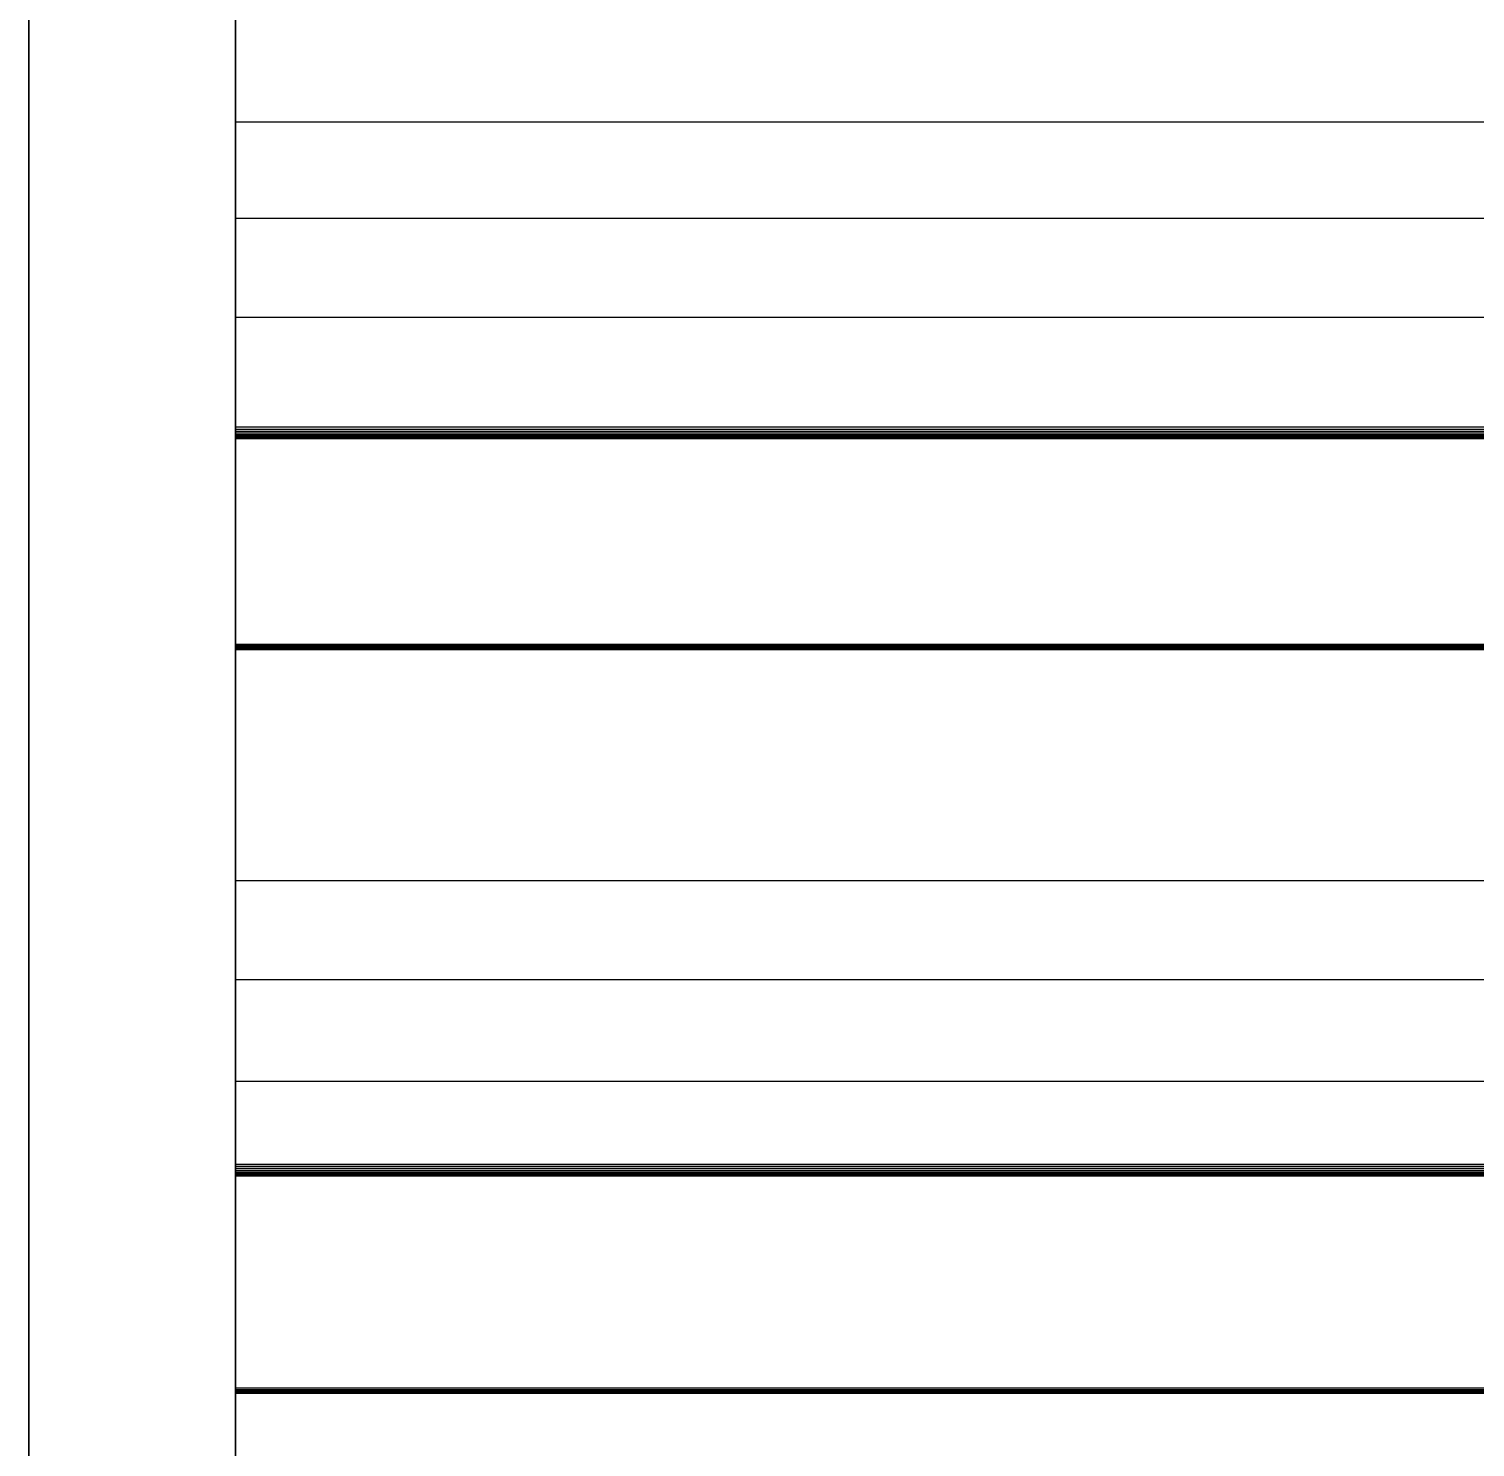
# Model space of a CAD drawing. Header units: millimetres. Extents: x -85 to 1059, y -155 to 155.
# Drawn here: x 1000 to 1003.5, y 124.242 to 127.676 of the extents above; entities that cross this region are included whole.
import ezdxf

# ---------------------------------------------------------------- set-up
doc = ezdxf.new("R2010")
doc.units = ezdxf.units.MM
doc.header["$MEASUREMENT"] = 0
doc.layers.add('Default', color=7, linetype='Continuous', true_color=0x000000)

msp = doc.modelspace()

# ---------------------------------------------------------------- linework, layer by layer
at = {"layer": 'Default'}
for points, knots in [([(1000, 0, -154), (1000, -154, -154), (1000, -154), (1000, -154, 154), (1000, 0, 154), (1000, 154, 154), (1000, 154), (1000, 154, -154), (1000, 0, -154)], [0, 0, 0, 241.902634, 241.902634, 483.805269, 483.805269, 725.707903, 725.707903, 967.610537, 967.610537, 967.610537]), ([(1000, 0, -150), (1000, -150, -150), (1000, -150), (1000, -150, 150), (1000, 0, 150), (1000, 150, 150), (1000, 150), (1000, 150, -150), (1000, 0, -150)], [0, 0, 0, 235.619449, 235.619449, 471.238898, 471.238898, 706.858347, 706.858347, 942.477796, 942.477796, 942.477796])]:
    msp.add_rational_spline(points, [1, 0.707106781187, 1, 0.707106781187, 1, 0.707106781187, 1, 0.707106781187, 1], degree=2, knots=knots, dxfattribs=at)
for points, degree, knots in [([(1000.5, 0.0018, 150.0005), (1000.5, 82.8446, 150.0005), (1000.5, 150.0018, 82.8432), (1000.5, 150.0018, 0.0004), (1000.5, 150.0018, -82.8427), (1000.5, 82.8446, -150), (1000.5, 0.0018, -150), (1000.5, -82.8411, -150), (1000.5, -149.9983, -82.8427), (1000.5, -149.9983, 0.0004), (1000.5, -149.9983, 82.8432), (1000.5, -82.8411, 150.0005), (1000.5, 0.0018, 150.0005)], 3, [-5, -5, -5, -5, -4, -4, -4, -3, -3, -3, -2, -2, -2, -1, -1, -1, -1]), ([(1000.5, 0.3488, 139.7504), (1000.5, -76.9709, 139.7504), (1000.5, -139.6511, 77.0702), (1000.5, -139.6511, -0.2498), (1000.5, -139.6511, -77.5699), (1000.5, -76.9709, -140.2497), (1000.5, 0.3488, -140.2497), (1000.5, 77.6689, -140.2497), (1000.5, 140.349, -77.5699), (1000.5, 140.349, -0.2498), (1000.5, 140.349, 77.0702), (1000.5, 77.6689, 139.7504), (1000.5, 0.3488, 139.7504)], 3, [20636, 20636, 20636, 20636, 20637, 20637, 20637, 20638, 20638, 20638, 20639, 20639, 20639, 20640, 20640, 20640, 20640]), ([(1000.5, 0.0018, 140.0004), (1000.5, -77.318, 140.0004), (1000.5, -139.9981, 77.3202), (1000.5, -139.9981, 0.0002), (1000.5, -139.9981, -77.3199), (1000.5, -77.318, -139.9997), (1000.5, 0.0018, -139.9997), (1000.5, 77.3215, -139.9997), (1000.5, 140.002, -77.3199), (1000.5, 140.002, 0.0002), (1000.5, 140.002, 77.3202), (1000.5, 77.3215, 140.0004), (1000.5, 0.0018, 140.0004)], 3, [-1, -1, -1, -1, 0, 0, 0, 1, 1, 1, 2, 2, 2, 3, 3, 3, 3]), ([(1000.5, 126.7117, 85.9661), (1000.5, 126.7535, 85.9786), (1000.5, 126.7953, 85.9911), (1000.5, 126.8414, 86.0047), (1000.5, 126.8874, 86.0183), (1000.5, 126.9338, 86.0317), (1000.5, 126.9802, 86.0451), (1000.5, 127.0267, 86.0585), (1000.5, 127.0733, 86.0719), (1000.5, 127.1202, 86.0855), (1000.5, 127.1672, 86.0991), (1000.5, 127.2142, 86.1128), (1000.5, 127.2613, 86.1266), (1000.5, 127.309, 86.14), (1000.5, 127.3566, 86.1534), (1000.5, 127.4044, 86.1668), (1000.5, 127.4522, 86.1802), (1000.5, 127.5005, 86.1936), (1000.5, 127.5489, 86.207), (1000.5, 127.5974, 86.2204), (1000.5, 127.6459, 86.2339), (1000.5, 127.6947, 86.2473), (1000.5, 127.7436, 86.2607), (1000.5, 127.7928, 86.2742), (1000.5, 127.842, 86.2878), (1000.5, 127.8914, 86.3012), (1000.5, 127.9408, 86.3146), (1000.5, 127.9905, 86.3279), (1000.5, 128.0403, 86.3411), (1000.5, 128.0905, 86.3543), (1000.5, 128.1408, 86.3676), (1000.5, 128.1913, 86.381), (1000.5, 128.2417, 86.3944), (1000.5, 128.2925, 86.4076), (1000.5, 128.3433, 86.4208), (1000.5, 128.3943, 86.4342), (1000.5, 128.4453, 86.4476), (1000.5, 128.4968, 86.4607), (1000.5, 128.5483, 86.4737), (1000.5, 128.6, 86.4871), (1000.5, 128.6516, 86.5006), (1000.5, 128.7037, 86.5136), (1000.5, 128.7557, 86.5267), (1000.5, 128.7647, 86.5289), (1000.5, 128.7737, 86.5312)], 2, [3260, 3260, 3260, 3261.045455, 3261.045455, 3262.090909, 3262.090909, 3263.136364, 3263.136364, 3264.181818, 3264.181818, 3265.227273, 3265.227273, 3266.272727, 3266.272727, 3267.318182, 3267.318182, 3268.363636, 3268.363636, 3269.409091, 3269.409091, 3270.454545, 3270.454545, 3271.5, 3271.5, 3272.545455, 3272.545455, 3273.590909, 3273.590909, 3274.636364, 3274.636364, 3275.681818, 3275.681818, 3276.727273, 3276.727273, 3277.772727, 3277.772727, 3278.818182, 3278.818182, 3279.863636, 3279.863636, 3280.909091, 3280.909091, 3281.954545, 3281.954545, 3283, 3283, 3283]), ([(1000.5, 128.7557, -87.0266), (1000.5, 128.7037, -87.0132), (1000.5, 128.6516, -86.9998), (1000.5, 128.6, -86.9867), (1000.5, 128.5483, -86.9737), (1000.5, 128.4968, -86.9605), (1000.5, 128.4453, -86.9472), (1000.5, 128.3943, -86.934), (1000.5, 128.3433, -86.9208), (1000.5, 128.2925, -86.9075), (1000.5, 128.2417, -86.8943), (1000.5, 128.1913, -86.8809), (1000.5, 128.1408, -86.8675), (1000.5, 128.0905, -86.8541), (1000.5, 128.0403, -86.8407), (1000.5, 127.9905, -86.8275), (1000.5, 127.9408, -86.8142), (1000.5, 127.8914, -86.8008), (1000.5, 127.842, -86.7874), (1000.5, 127.7928, -86.774), (1000.5, 127.7436, -86.7606), (1000.5, 127.6947, -86.7472), (1000.5, 127.6459, -86.7338), (1000.5, 127.5974, -86.7202), (1000.5, 127.5489, -86.7066), (1000.5, 127.5005, -86.6932), (1000.5, 127.4522, -86.6798), (1000.5, 127.4044, -86.6664), (1000.5, 127.3566, -86.653), (1000.5, 127.309, -86.6394), (1000.5, 127.2613, -86.6258), (1000.5, 127.2142, -86.6124), (1000.5, 127.1672, -86.599), (1000.5, 127.1202, -86.5856), (1000.5, 127.0733, -86.5722), (1000.5, 127.0267, -86.5585), (1000.5, 126.9802, -86.5447), (1000.5, 126.9338, -86.5311), (1000.5, 126.8874, -86.5175), (1000.5, 126.8414, -86.5041), (1000.5, 126.7953, -86.4907), (1000.5, 126.7535, -86.4784), (1000.5, 126.7117, -86.466)], 2, [7172, 7172, 7172, 7173.047619, 7173.047619, 7174.095238, 7174.095238, 7175.142857, 7175.142857, 7176.190476, 7176.190476, 7177.238095, 7177.238095, 7178.285714, 7178.285714, 7179.333333, 7179.333333, 7180.380952, 7180.380952, 7181.428571, 7181.428571, 7182.47619, 7182.47619, 7183.52381, 7183.52381, 7184.571429, 7184.571429, 7185.619048, 7185.619048, 7186.666667, 7186.666667, 7187.714286, 7187.714286, 7188.761905, 7188.761905, 7189.809524, 7189.809524, 7190.857143, 7190.857143, 7191.904762, 7191.904762, 7192.952381, 7192.952381, 7194, 7194, 7194]), ([(1000.5, 127.4497, 88.4595), (1000.5, 127.4443, 88.4519), (1000.5, 127.4388, 88.4444), (1000.5, 127.4079, 88.4004), (1000.5, 127.3771, 88.3565), (1000.5, 127.3462, 88.3129), (1000.5, 127.3153, 88.2694), (1000.5, 127.2845, 88.2262), (1000.5, 127.2536, 88.1829), (1000.5, 127.2229, 88.1399), (1000.5, 127.1922, 88.0969), (1000.5, 127.1615, 88.0542), (1000.5, 127.1308, 88.0115), (1000.5, 127.1003, 87.9693), (1000.5, 127.0698, 87.9272), (1000.5, 127.0394, 87.8852), (1000.5, 127.0091, 87.8432), (1000.5, 126.9788, 87.8014), (1000.5, 126.9484, 87.7596), (1000.5, 126.9181, 87.7183), (1000.5, 126.8878, 87.6771), (1000.5, 126.8576, 87.636), (1000.5, 126.8274, 87.5949), (1000.5, 126.7973, 87.5541), (1000.5, 126.7671, 87.5134), (1000.5, 126.7373, 87.4728), (1000.5, 126.7075, 87.4322), (1000.5, 126.6775, 87.3922), (1000.5, 126.6475, 87.3522), (1000.5, 126.6179, 87.3123), (1000.5, 126.5882, 87.2724), (1000.5, 126.5584, 87.2327), (1000.5, 126.5286, 87.1931), (1000.5, 126.4992, 87.1539), (1000.5, 126.4697, 87.1147), (1000.5, 126.4403, 87.0758), (1000.5, 126.4108, 87.0368), (1000.5, 126.3813, 86.9981), (1000.5, 126.3519, 86.9595), (1000.5, 126.3226, 86.9212), (1000.5, 126.2933, 86.883), (1000.5, 126.2642, 86.8449), (1000.5, 126.2351, 86.8068), (1000.5, 126.2104, 86.7747), (1000.5, 126.1857, 86.7426)], 2, [3218, 3218, 3218, 3219, 3219, 3220, 3220, 3221, 3221, 3222, 3222, 3223, 3223, 3224, 3224, 3225, 3225, 3226, 3226, 3227, 3227, 3228, 3228, 3229, 3229, 3230, 3230, 3231, 3231, 3232, 3232, 3233, 3233, 3234, 3234, 3235, 3235, 3236, 3236, 3237, 3237, 3238, 3238, 3239, 3239, 3240, 3240, 3240]), ([(1000.5, 126.1857, -87.2418), (1000.5, 126.2104, -87.2743), (1000.5, 126.2351, -87.3067), (1000.5, 126.2642, -87.3446), (1000.5, 126.2933, -87.3826), (1000.5, 126.3226, -87.4208), (1000.5, 126.3519, -87.4591), (1000.5, 126.3813, -87.4979), (1000.5, 126.4108, -87.5367), (1000.5, 126.4403, -87.5757), (1000.5, 126.4697, -87.6147), (1000.5, 126.4992, -87.6538), (1000.5, 126.5286, -87.693), (1000.5, 126.5584, -87.7325), (1000.5, 126.5882, -87.772), (1000.5, 126.6179, -87.8117), (1000.5, 126.6475, -87.8514), (1000.5, 126.6775, -87.8918), (1000.5, 126.7075, -87.9322), (1000.5, 126.7373, -87.9728), (1000.5, 126.7671, -88.0133), (1000.5, 126.7973, -88.0539), (1000.5, 126.8274, -88.0945), (1000.5, 126.8576, -88.1356), (1000.5, 126.8878, -88.1767), (1000.5, 126.9181, -88.2181), (1000.5, 126.9484, -88.2596), (1000.5, 126.9788, -88.3012), (1000.5, 127.0091, -88.3428), (1000.5, 127.0394, -88.3848), (1000.5, 127.0698, -88.4268), (1000.5, 127.1003, -88.4693), (1000.5, 127.1308, -88.5118), (1000.5, 127.1615, -88.5543), (1000.5, 127.1922, -88.5968), (1000.5, 127.2229, -88.6397), (1000.5, 127.2536, -88.6825), (1000.5, 127.2845, -88.7258), (1000.5, 127.3153, -88.769), (1000.5, 127.3462, -88.8125), (1000.5, 127.3771, -88.8561), (1000.5, 127.4079, -88.8999), (1000.5, 127.4388, -88.9436), (1000.5, 127.4443, -88.9512), (1000.5, 127.4497, -88.9588)], 2, [7214, 7214, 7214, 7215, 7215, 7216, 7216, 7217, 7217, 7218, 7218, 7219, 7219, 7220, 7220, 7221, 7221, 7222, 7222, 7223, 7223, 7224, 7224, 7225, 7225, 7226, 7226, 7227, 7227, 7228, 7228, 7229, 7229, 7230, 7230, 7231, 7231, 7232, 7232, 7233, 7233, 7234, 7234, 7235, 7235, 7236, 7236, 7236]), ([(1000.5, 124.9267, 88.5258), (1000.5, 124.9683, 88.5391), (1000.5, 125.0099, 88.5523), (1000.5, 125.0556, 88.5669), (1000.5, 125.1013, 88.5816), (1000.5, 125.1473, 88.5961), (1000.5, 125.1934, 88.6105), (1000.5, 125.2398, 88.625), (1000.5, 125.2861, 88.6394), (1000.5, 125.3327, 88.6539), (1000.5, 125.3793, 88.6684), (1000.5, 125.4262, 88.6828), (1000.5, 125.4731, 88.6973), (1000.5, 125.5204, 88.7118), (1000.5, 125.5677, 88.7262), (1000.5, 125.6153, 88.7407), (1000.5, 125.6629, 88.7552), (1000.5, 125.7109, 88.7696), (1000.5, 125.7589, 88.7841), (1000.5, 125.807, 88.7984), (1000.5, 125.8552, 88.8127), (1000.5, 125.9037, 88.8271), (1000.5, 125.9522, 88.8416), (1000.5, 126.0012, 88.8559), (1000.5, 126.0503, 88.8702), (1000.5, 126.0995, 88.8846), (1000.5, 126.1487, 88.8991), (1000.5, 126.1981, 88.9136), (1000.5, 126.2475, 88.928), (1000.5, 126.2974, 88.9423), (1000.5, 126.3473, 88.9566), (1000.5, 126.3976, 88.9709), (1000.5, 126.4478, 88.9852), (1000.5, 126.4983, 88.9995), (1000.5, 126.5487, 89.0137), (1000.5, 126.5995, 89.028), (1000.5, 126.6503, 89.0423), (1000.5, 126.7013, 89.0566), (1000.5, 126.7523, 89.0709), (1000.5, 126.8038, 89.0852), (1000.5, 126.8553, 89.0995), (1000.5, 126.9072, 89.1136), (1000.5, 126.959, 89.1277), (1000.5, 126.9678, 89.1302), (1000.5, 126.9767, 89.1326)], 2, [3193, 3193, 3193, 3194.045455, 3194.045455, 3195.090909, 3195.090909, 3196.136364, 3196.136364, 3197.181818, 3197.181818, 3198.227273, 3198.227273, 3199.272727, 3199.272727, 3200.318182, 3200.318182, 3201.363636, 3201.363636, 3202.409091, 3202.409091, 3203.454545, 3203.454545, 3204.5, 3204.5, 3205.545455, 3205.545455, 3206.590909, 3206.590909, 3207.636364, 3207.636364, 3208.681818, 3208.681818, 3209.727273, 3209.727273, 3210.772727, 3210.772727, 3211.818182, 3211.818182, 3212.863636, 3212.863636, 3213.909091, 3213.909091, 3214.954545, 3214.954545, 3216, 3216, 3216]), ([(1000.5, 126.9767, -89.6326), (1000.5, 126.9678, -89.6303), (1000.5, 126.959, -89.628), (1000.5, 126.9072, -89.6137), (1000.5, 126.8553, -89.5994), (1000.5, 126.8038, -89.5851), (1000.5, 126.7523, -89.5708), (1000.5, 126.7013, -89.5564), (1000.5, 126.6503, -89.5419), (1000.5, 126.5995, -89.5276), (1000.5, 126.5487, -89.5133), (1000.5, 126.4983, -89.499), (1000.5, 126.4478, -89.4848), (1000.5, 126.3976, -89.4705), (1000.5, 126.3473, -89.4562), (1000.5, 126.2974, -89.4417), (1000.5, 126.2475, -89.4273), (1000.5, 126.1981, -89.413), (1000.5, 126.1487, -89.3987), (1000.5, 126.0995, -89.3844), (1000.5, 126.0503, -89.3701), (1000.5, 126.0012, -89.3556), (1000.5, 125.9522, -89.3412), (1000.5, 125.9037, -89.3267), (1000.5, 125.8552, -89.3123), (1000.5, 125.807, -89.2978), (1000.5, 125.7589, -89.2833), (1000.5, 125.7109, -89.269), (1000.5, 125.6629, -89.2547), (1000.5, 125.6153, -89.2403), (1000.5, 125.5677, -89.2258), (1000.5, 125.5204, -89.2114), (1000.5, 125.4731, -89.1969), (1000.5, 125.4262, -89.1824), (1000.5, 125.3793, -89.168), (1000.5, 125.3327, -89.1535), (1000.5, 125.2861, -89.139), (1000.5, 125.2398, -89.1246), (1000.5, 125.1934, -89.1101), (1000.5, 125.1473, -89.0956), (1000.5, 125.1013, -89.0812), (1000.5, 125.0556, -89.0667), (1000.5, 125.0099, -89.0523), (1000.5, 124.9683, -89.039), (1000.5, 124.9267, -89.0258)], 2, [7238, 7238, 7238, 7239.045455, 7239.045455, 7240.090909, 7240.090909, 7241.136364, 7241.136364, 7242.181818, 7242.181818, 7243.227273, 7243.227273, 7244.272727, 7244.272727, 7245.318182, 7245.318182, 7246.363636, 7246.363636, 7247.409091, 7247.409091, 7248.454545, 7248.454545, 7249.5, 7249.5, 7250.545455, 7250.545455, 7251.590909, 7251.590909, 7252.636364, 7252.636364, 7253.681818, 7253.681818, 7254.727273, 7254.727273, 7255.772727, 7255.772727, 7256.818182, 7256.818182, 7257.863636, 7257.863636, 7258.909091, 7258.909091, 7259.954545, 7259.954545, 7261, 7261, 7261]), ([(1000.5, 126.1727, 86.7105), (1000.5, 126.2565, 86.5891), (1000.5, 126.3402, 86.4677), (1000.5, 126.4284, 86.3392), (1000.5, 126.5166, 86.2106), (1000.5, 126.5999, 86.0889), (1000.5, 126.6831, 85.9672)], 2, [3249, 3249, 3249, 3250, 3250, 3251, 3251, 3252, 3252, 3252]), ([(1000.5, 126.6831, -86.4671), (1000.5, 126.5999, -86.5886), (1000.5, 126.5166, -86.7102), (1000.5, 126.4284, -86.8389), (1000.5, 126.3402, -86.9677), (1000.5, 126.2565, -87.0889), (1000.5, 126.1727, -87.21)], 2, [7202, 7202, 7202, 7203, 7203, 7204, 7204, 7205, 7205, 7205]), ([(1000.5, 126.1744, -87.2242), (1000.5, 126.1755, -87.2261), (1000.5, 126.1766, -87.228), (1000.5, 126.1778, -87.2303), (1000.5, 126.179, -87.2326)], 2, [7210, 7210, 7210, 7211, 7211, 7212, 7212, 7212]), ([(1000.5, 126.172, 86.7175), (1000.5, 126.172, 86.7161), (1000.5, 126.172, 86.7147), (1000.5, 126.172, 86.7138), (1000.5, 126.172, 86.7129)], 2, [3246, 3246, 3246, 3247, 3247, 3248, 3248, 3248]), ([(1000.5, 126.172, -87.2122), (1000.5, 126.172, -87.2136), (1000.5, 126.172, -87.215), (1000.5, 126.172, -87.2164), (1000.5, 126.172, -87.2178)], 2, [7206, 7206, 7206, 7207, 7207, 7208, 7208, 7208]), ([(1000.5, 125.6135, 91.0337), (1000.5, 125.6084, 91.026), (1000.5, 125.6033, 91.0182), (1000.5, 125.5731, 90.9736), (1000.5, 125.543, 90.929), (1000.5, 125.513, 90.8849), (1000.5, 125.483, 90.8408), (1000.5, 125.453, 90.797), (1000.5, 125.423, 90.7533), (1000.5, 125.3932, 90.7097), (1000.5, 125.3634, 90.6662), (1000.5, 125.3338, 90.6229), (1000.5, 125.3041, 90.5797), (1000.5, 125.2745, 90.5367), (1000.5, 125.2449, 90.4936), (1000.5, 125.2152, 90.4511), (1000.5, 125.1856, 90.4086), (1000.5, 125.1561, 90.3663), (1000.5, 125.1267, 90.324), (1000.5, 125.0972, 90.282), (1000.5, 125.0678, 90.24), (1000.5, 125.0385, 90.1982), (1000.5, 125.0092, 90.1564), (1000.5, 124.9801, 90.1151), (1000.5, 124.951, 90.0738), (1000.5, 124.9217, 90.0329), (1000.5, 124.8924, 89.992), (1000.5, 124.8633, 89.9511), (1000.5, 124.8342, 89.9101), (1000.5, 124.8053, 89.8698), (1000.5, 124.7764, 89.8294), (1000.5, 124.7476, 89.7891), (1000.5, 124.7189, 89.7489), (1000.5, 124.6901, 89.7091), (1000.5, 124.6614, 89.6692), (1000.5, 124.6326, 89.6297), (1000.5, 124.6039, 89.5902), (1000.5, 124.5753, 89.5508), (1000.5, 124.5467, 89.5115), (1000.5, 124.5183, 89.4727), (1000.5, 124.4899, 89.4339), (1000.5, 124.4615, 89.3953), (1000.5, 124.4331, 89.3566), (1000.5, 124.409, 89.3238), (1000.5, 124.3848, 89.291)], 2, [3151, 3151, 3151, 3152, 3152, 3153, 3153, 3154, 3154, 3155, 3155, 3156, 3156, 3157, 3157, 3158, 3158, 3159, 3159, 3160, 3160, 3161, 3161, 3162, 3162, 3163, 3163, 3164, 3164, 3165, 3165, 3166, 3166, 3167, 3167, 3168, 3168, 3169, 3169, 3170, 3170, 3171, 3171, 3172, 3172, 3173, 3173, 3173]), ([(1000.5, 124.3848, -89.791), (1000.5, 124.409, -89.8236), (1000.5, 124.4331, -89.8562), (1000.5, 124.4615, -89.8949), (1000.5, 124.4899, -89.9335), (1000.5, 124.5183, -89.9725), (1000.5, 124.5467, -90.0115), (1000.5, 124.5753, -90.0506), (1000.5, 124.6039, -90.0898), (1000.5, 124.6326, -90.1293), (1000.5, 124.6614, -90.1688), (1000.5, 124.6901, -90.2087), (1000.5, 124.7189, -90.2485), (1000.5, 124.7476, -90.2887), (1000.5, 124.7764, -90.329), (1000.5, 124.8053, -90.3694), (1000.5, 124.8342, -90.4097), (1000.5, 124.8633, -90.4505), (1000.5, 124.8924, -90.4912), (1000.5, 124.9217, -90.5323), (1000.5, 124.951, -90.5734), (1000.5, 124.9801, -90.6149), (1000.5, 125.0092, -90.6563), (1000.5, 125.0385, -90.698), (1000.5, 125.0678, -90.7396), (1000.5, 125.0972, -90.7816), (1000.5, 125.1267, -90.8236), (1000.5, 125.1561, -90.8659), (1000.5, 125.1856, -90.9082), (1000.5, 125.2152, -90.9509), (1000.5, 125.2449, -90.9936), (1000.5, 125.2745, -91.0365), (1000.5, 125.3041, -91.0793), (1000.5, 125.3338, -91.1225), (1000.5, 125.3634, -91.1657), (1000.5, 125.3932, -91.2093), (1000.5, 125.423, -91.2529), (1000.5, 125.453, -91.2966), (1000.5, 125.483, -91.3404), (1000.5, 125.513, -91.3846), (1000.5, 125.543, -91.4289), (1000.5, 125.5731, -91.4734), (1000.5, 125.6033, -91.5178), (1000.5, 125.6084, -91.5254), (1000.5, 125.6135, -91.533)], 2, [7281, 7281, 7281, 7282, 7282, 7283, 7283, 7284, 7284, 7285, 7285, 7286, 7286, 7287, 7287, 7288, 7288, 7289, 7289, 7290, 7290, 7291, 7291, 7292, 7292, 7293, 7293, 7294, 7294, 7295, 7295, 7296, 7296, 7297, 7297, 7298, 7298, 7299, 7299, 7300, 7300, 7301, 7301, 7302, 7302, 7303, 7303, 7303]), ([(1000.5, 123.0957, 91.0507), (1000.5, 123.1342, 91.0639), (1000.5, 123.1726, 91.0771), (1000.5, 123.218, 91.0925), (1000.5, 123.2633, 91.1078), (1000.5, 123.309, 91.1232), (1000.5, 123.3547, 91.1385), (1000.5, 123.4007, 91.1539), (1000.5, 123.4468, 91.1692), (1000.5, 123.4931, 91.1847), (1000.5, 123.5395, 91.2003), (1000.5, 123.5861, 91.2156), (1000.5, 123.6327, 91.2309), (1000.5, 123.6798, 91.2463), (1000.5, 123.7269, 91.2616), (1000.5, 123.774, 91.2772), (1000.5, 123.8211, 91.2927), (1000.5, 123.8689, 91.3082), (1000.5, 123.9167, 91.3237), (1000.5, 123.9645, 91.3391), (1000.5, 124.0123, 91.3544), (1000.5, 124.0606, 91.3698), (1000.5, 124.1089, 91.3851), (1000.5, 124.1574, 91.4006), (1000.5, 124.2059, 91.4162), (1000.5, 124.255, 91.4315), (1000.5, 124.304, 91.4468), (1000.5, 124.3532, 91.462), (1000.5, 124.4024, 91.4772), (1000.5, 124.452, 91.4927), (1000.5, 124.5016, 91.5082), (1000.5, 124.5513, 91.5234), (1000.5, 124.601, 91.5386), (1000.5, 124.6513, 91.5541), (1000.5, 124.7016, 91.5696), (1000.5, 124.752, 91.5848), (1000.5, 124.8025, 91.6), (1000.5, 124.8533, 91.6155), (1000.5, 124.9041, 91.631), (1000.5, 124.9552, 91.6462), (1000.5, 125.0064, 91.6613), (1000.5, 125.0579, 91.6767), (1000.5, 125.1094, 91.692), (1000.5, 125.1184, 91.6947), (1000.5, 125.1274, 91.6973)], 2, [3127, 3127, 3127, 3128, 3128, 3129, 3129, 3130, 3130, 3131, 3131, 3132, 3132, 3133, 3133, 3134, 3134, 3135, 3135, 3136, 3136, 3137, 3137, 3138, 3138, 3139, 3139, 3140, 3140, 3141, 3141, 3142, 3142, 3143, 3143, 3144, 3144, 3145, 3145, 3146, 3146, 3147, 3147, 3148, 3148, 3149, 3149, 3149]), ([(1000.5, 125.1274, -92.1969), (1000.5, 125.1184, -92.1943), (1000.5, 125.1094, -92.1916), (1000.5, 125.0579, -92.1763), (1000.5, 125.0064, -92.1609), (1000.5, 124.9552, -92.1456), (1000.5, 124.9041, -92.1302), (1000.5, 124.8533, -92.1151), (1000.5, 124.8025, -92.0999), (1000.5, 124.752, -92.0846), (1000.5, 124.7016, -92.0692), (1000.5, 124.6513, -92.054), (1000.5, 124.601, -92.0389), (1000.5, 124.5513, -92.0233), (1000.5, 124.5016, -92.0078), (1000.5, 124.452, -91.9925), (1000.5, 124.4024, -91.9771), (1000.5, 124.3532, -91.9618), (1000.5, 124.304, -91.9464), (1000.5, 124.255, -91.9309), (1000.5, 124.2059, -91.9154), (1000.5, 124.1574, -91.9001), (1000.5, 124.1089, -91.8847), (1000.5, 124.0606, -91.8694), (1000.5, 124.0123, -91.854), (1000.5, 123.9645, -91.8385), (1000.5, 123.9167, -91.823), (1000.5, 123.8689, -91.8076), (1000.5, 123.8211, -91.7923), (1000.5, 123.774, -91.7769), (1000.5, 123.7269, -91.7616), (1000.5, 123.6798, -91.7462), (1000.5, 123.6327, -91.7309), (1000.5, 123.5861, -91.7154), (1000.5, 123.5395, -91.6999), (1000.5, 123.4931, -91.6845), (1000.5, 123.4468, -91.6692), (1000.5, 123.4007, -91.6536), (1000.5, 123.3547, -91.6381), (1000.5, 123.309, -91.6228), (1000.5, 123.2633, -91.6074), (1000.5, 123.218, -91.5919), (1000.5, 123.1726, -91.5764), (1000.5, 123.1342, -91.5633), (1000.5, 123.0957, -91.5503)], 2, [7305, 7305, 7305, 7306, 7306, 7307, 7307, 7308, 7308, 7309, 7309, 7310, 7310, 7311, 7311, 7312, 7312, 7313, 7313, 7314, 7314, 7315, 7315, 7316, 7316, 7317, 7317, 7318, 7318, 7319, 7319, 7320, 7320, 7321, 7321, 7322, 7322, 7323, 7323, 7324, 7324, 7325, 7325, 7326, 7326, 7327, 7327, 7327]), ([(1000.5, 124.9214, -89.0244), (1000.5, 124.9189, -89.024), (1000.5, 124.9164, -89.0237), (1000.5, 124.9141, -89.0233), (1000.5, 124.9118, -89.023)], 2, [7262, 7262, 7262, 7263, 7263, 7264, 7264, 7264]), ([(1000.5, 124.9118, -89.023), (1000.5, 124.9099, -89.023), (1000.5, 124.908, -89.023), (1000.5, 124.9064, -89.023), (1000.5, 124.9048, -89.023)], 2, [7264, 7264, 7264, 7265, 7265, 7266, 7266, 7266]), ([(1000.5, 124.3728, 89.2586), (1000.5, 124.4589, 89.1392), (1000.5, 124.545, 89.0197), (1000.5, 124.636, 88.8929), (1000.5, 124.727, 88.7661), (1000.5, 124.8125, 88.6461), (1000.5, 124.8981, 88.5262)], 2, [3182, 3182, 3182, 3183, 3183, 3184, 3184, 3185, 3185, 3185]), ([(1000.5, 124.8981, -89.0261), (1000.5, 124.8125, -89.1461), (1000.5, 124.727, -89.266), (1000.5, 124.636, -89.3929), (1000.5, 124.545, -89.5197), (1000.5, 124.4589, -89.6393), (1000.5, 124.3728, -89.7589)], 2, [7269, 7269, 7269, 7270, 7270, 7271, 7271, 7272, 7272, 7272]), ([(1000.5, 124.376, 89.2769), (1000.5, 124.3751, 89.275), (1000.5, 124.3742, 89.273), (1000.5, 124.3735, 89.2714), (1000.5, 124.3728, 89.2699)], 2, [3176, 3176, 3176, 3177, 3177, 3178, 3178, 3178])]:
    msp.add_open_spline(points, degree=degree, knots=knots, dxfattribs=at)
for points in [[(1007, 127.4497, 88.4595), (1003.75, 127.4497, 88.4595), (1000.5, 127.4497, 88.4595)], [(1000.5, 127.2165, 88.7985), (1000.5, 127.3331, 88.629), (1000.5, 127.4497, 88.4595)], [(1007, 127.4497, -88.9588), (1003.75, 127.4497, -88.9588), (1000.5, 127.4497, -88.9588)], [(1000.5, 127.4497, -88.9588), (1000.5, 127.3331, -89.1285), (1000.5, 127.2165, -89.2981)], [(1007, 127.2165, 88.7985), (1003.75, 127.2165, 88.7985), (1000.5, 127.2165, 88.7985)], [(1000.5, 126.9767, 89.1326), (1000.5, 127.0966, 88.9656), (1000.5, 127.2165, 88.7985)], [(1007, 127.2165, -89.2981), (1003.75, 127.2165, -89.2981), (1000.5, 127.2165, -89.2981)], [(1000.5, 127.2165, -89.2981), (1000.5, 127.0966, -89.4654), (1000.5, 126.9767, -89.6326)], [(1007, 126.9767, 89.1326), (1003.75, 126.9767, 89.1326), (1000.5, 126.9767, 89.1326)], [(1007, 126.9767, -89.6326), (1003.75, 126.9767, -89.6326), (1000.5, 126.9767, -89.6326)], [(1007, 126.7117, 85.9661), (1003.75, 126.7117, 85.9661), (1000.5, 126.7117, 85.9661)], [(1000.5, 126.7061, 85.965), (1000.5, 126.7089, 85.9656), (1000.5, 126.7117, 85.9661)], [(1007, 126.7117, -86.466), (1003.75, 126.7117, -86.466), (1000.5, 126.7117, -86.466)], [(1000.5, 126.7117, -86.466), (1000.5, 126.7089, -86.4655), (1000.5, 126.7061, -86.465)], [(1007, 126.7061, 85.965), (1003.75, 126.7061, 85.965), (1000.5, 126.7061, 85.965)], [(1000.5, 126.7011, 85.9647), (1000.5, 126.7036, 85.9649), (1000.5, 126.7061, 85.965)], [(1007, 126.7061, -86.465), (1003.75, 126.7061, -86.465), (1000.5, 126.7061, -86.465)], [(1000.5, 126.7061, -86.465), (1000.5, 126.7036, -86.4645), (1000.5, 126.7011, -86.4639)], [(1007, 126.7011, 85.9647), (1003.75, 126.7011, 85.9647), (1000.5, 126.7011, 85.9647)], [(1000.5, 126.6969, 85.964), (1000.5, 126.699, 85.9643), (1000.5, 126.7011, 85.9647)], [(1007, 126.7011, -86.4639), (1003.75, 126.7011, -86.4639), (1000.5, 126.7011, -86.4639)], [(1000.5, 126.7011, -86.4639), (1000.5, 126.699, -86.4637), (1000.5, 126.6969, -86.4636)], [(1007, 126.6969, 85.964), (1003.75, 126.6969, 85.964), (1000.5, 126.6969, 85.964)], [(1000.5, 126.693, 85.964), (1000.5, 126.695, 85.964), (1000.5, 126.6969, 85.964)], [(1007, 126.6969, -86.4636), (1003.75, 126.6969, -86.4636), (1000.5, 126.6969, -86.4636)], [(1000.5, 126.6969, -86.4636), (1000.5, 126.695, -86.4636), (1000.5, 126.693, -86.4636)], [(1007, 126.693, 85.964), (1003.75, 126.693, 85.964), (1000.5, 126.693, 85.964)], [(1000.5, 126.6898, 85.9643), (1000.5, 126.6914, 85.9642), (1000.5, 126.693, 85.964)], [(1007, 126.693, -86.4636), (1003.75, 126.693, -86.4636), (1000.5, 126.693, -86.4636)], [(1000.5, 126.693, -86.4636), (1000.5, 126.6914, -86.4637), (1000.5, 126.6898, -86.4639)], [(1007, 126.6898, 85.9643), (1003.75, 126.6898, 85.9643), (1000.5, 126.6898, 85.9643)], [(1000.5, 126.687, 85.965), (1000.5, 126.6884, 85.9647), (1000.5, 126.6898, 85.9643)], [(1007, 126.6898, -86.4639), (1003.75, 126.6898, -86.4639), (1000.5, 126.6898, -86.4639)], [(1000.5, 126.6898, -86.4639), (1000.5, 126.6884, -86.4643), (1000.5, 126.687, -86.4646)], [(1007, 126.687, 85.965), (1003.75, 126.687, 85.965), (1000.5, 126.687, 85.965)], [(1000.5, 126.6849, 85.9657), (1000.5, 126.686, 85.9654), (1000.5, 126.687, 85.965)], [(1007, 126.687, -86.4646), (1003.75, 126.687, -86.4646), (1000.5, 126.687, -86.4646)], [(1000.5, 126.687, -86.4646), (1000.5, 126.686, -86.4652), (1000.5, 126.6849, -86.4657)], [(1007, 126.6849, 85.9657), (1003.75, 126.6849, 85.9657), (1000.5, 126.6849, 85.9657)], [(1000.5, 126.6831, 85.9672), (1000.5, 126.684, 85.9664), (1000.5, 126.6849, 85.9657)], [(1007, 126.6849, -86.4657), (1003.75, 126.6849, -86.4657), (1000.5, 126.6849, -86.4657)], [(1000.5, 126.6849, -86.4657), (1000.5, 126.684, -86.4664), (1000.5, 126.6831, -86.4671)], [(1007, 126.6831, 85.9672), (1003.75, 126.6831, 85.9672), (1000.5, 126.6831, 85.9672)], [(1007, 126.6831, -86.4671), (1003.75, 126.6831, -86.4671), (1000.5, 126.6831, -86.4671)], [(1007, 126.1857, 86.7426), (1003.75, 126.1857, 86.7426), (1000.5, 126.1857, 86.7426)], [(1000.5, 126.1857, 86.7426), (1000.5, 126.184, 86.7399), (1000.5, 126.1822, 86.7373)], [(1007, 126.1857, -87.2418), (1003.75, 126.1857, -87.2418), (1000.5, 126.1857, -87.2418)], [(1000.5, 126.1822, -87.2369), (1000.5, 126.184, -87.2393), (1000.5, 126.1857, -87.2418)], [(1007, 126.1822, 86.7373), (1003.75, 126.1822, 86.7373), (1000.5, 126.1822, 86.7373)], [(1000.5, 126.1822, 86.7373), (1000.5, 126.1806, 86.735), (1000.5, 126.179, 86.7327)], [(1007, 126.1822, -87.2369), (1003.75, 126.1822, -87.2369), (1000.5, 126.1822, -87.2369)], [(1000.5, 126.179, -87.2326), (1000.5, 126.1806, -87.2347), (1000.5, 126.1822, -87.2369)], [(1007, 126.179, 86.7327), (1003.75, 126.179, 86.7327), (1000.5, 126.179, 86.7327)], [(1000.5, 126.179, 86.7327), (1000.5, 126.1778, 86.7307), (1000.5, 126.1766, 86.7288)], [(1007, 126.179, -87.2326), (1003.75, 126.179, -87.2326), (1000.5, 126.179, -87.2326)], [(1007, 126.1766, 86.7288), (1003.75, 126.1766, 86.7288), (1000.5, 126.1766, 86.7288)], [(1000.5, 126.1766, 86.7288), (1000.5, 126.1755, 86.7267), (1000.5, 126.1744, 86.7246)], [(1007, 126.1744, 86.7246), (1003.75, 126.1744, 86.7246), (1000.5, 126.1744, 86.7246)], [(1000.5, 126.1744, 86.7246), (1000.5, 126.1737, 86.7228), (1000.5, 126.173, 86.721)], [(1007, 126.1744, -87.2242), (1003.75, 126.1744, -87.2242), (1000.5, 126.1744, -87.2242)], [(1000.5, 126.173, -87.2206), (1000.5, 126.1737, -87.2224), (1000.5, 126.1744, -87.2242)], [(1007, 126.173, 86.721), (1003.75, 126.173, 86.721), (1000.5, 126.173, 86.721)], [(1000.5, 126.173, 86.721), (1000.5, 126.1725, 86.7193), (1000.5, 126.172, 86.7175)], [(1007, 126.173, -87.2206), (1003.75, 126.173, -87.2206), (1000.5, 126.173, -87.2206)], [(1000.5, 126.172, -87.2178), (1000.5, 126.1725, -87.2192), (1000.5, 126.173, -87.2206)], [(1007, 126.1727, 86.7105), (1003.75, 126.1727, 86.7105), (1000.5, 126.1727, 86.7105)], [(1000.5, 126.172, 86.7129), (1000.5, 126.1723, 86.7117), (1000.5, 126.1727, 86.7105)], [(1007, 126.1727, -87.21), (1003.75, 126.1727, -87.21), (1000.5, 126.1727, -87.21)], [(1000.5, 126.1727, -87.21), (1000.5, 126.1723, -87.2111), (1000.5, 126.172, -87.2122)], [(1007, 126.172, 86.7175), (1003.75, 126.172, 86.7175), (1000.5, 126.172, 86.7175)], [(1007, 126.172, 86.7129), (1003.75, 126.172, 86.7129), (1000.5, 126.172, 86.7129)], [(1007, 126.172, -87.2122), (1003.75, 126.172, -87.2122), (1000.5, 126.172, -87.2122)], [(1007, 126.172, -87.2178), (1003.75, 126.172, -87.2178), (1000.5, 126.172, -87.2178)], [(1007, 125.6135, 91.0337), (1003.75, 125.6135, 91.0337), (1000.5, 125.6135, 91.0337)], [(1000.5, 125.3736, 91.3678), (1000.5, 125.4936, 91.2008), (1000.5, 125.6135, 91.0337)], [(1007, 125.6135, -91.533), (1003.75, 125.6135, -91.533), (1000.5, 125.6135, -91.533)], [(1000.5, 125.6135, -91.533), (1000.5, 125.4936, -91.7002), (1000.5, 125.3736, -91.8674)], [(1007, 125.3736, 91.3678), (1003.75, 125.3736, 91.3678), (1000.5, 125.3736, 91.3678)], [(1000.5, 125.1274, 91.6973), (1000.5, 125.2505, 91.5326), (1000.5, 125.3736, 91.3678)], [(1007, 125.3736, -91.8674), (1003.75, 125.3736, -91.8674), (1000.5, 125.3736, -91.8674)], [(1000.5, 125.3736, -91.8674), (1000.5, 125.2505, -92.0322), (1000.5, 125.1274, -92.1969)], [(1007, 125.1274, 91.6973), (1003.75, 125.1274, 91.6973), (1000.5, 125.1274, 91.6973)], [(1007, 125.1274, -92.1969), (1003.75, 125.1274, -92.1969), (1000.5, 125.1274, -92.1969)], [(1007, 124.9267, 88.5258), (1003.75, 124.9267, 88.5258), (1000.5, 124.9267, 88.5258)], [(1000.5, 124.9214, 88.5248), (1000.5, 124.924, 88.5253), (1000.5, 124.9267, 88.5258)], [(1007, 124.9267, -89.0258), (1003.75, 124.9267, -89.0258), (1000.5, 124.9267, -89.0258)], [(1000.5, 124.9267, -89.0258), (1000.5, 124.924, -89.0251), (1000.5, 124.9214, -89.0244)], [(1007, 124.9214, 88.5248), (1003.75, 124.9214, 88.5248), (1000.5, 124.9214, 88.5248)], [(1000.5, 124.9164, 88.5234), (1000.5, 124.9189, 88.5241), (1000.5, 124.9214, 88.5248)], [(1007, 124.9214, -89.0244), (1003.75, 124.9214, -89.0244), (1000.5, 124.9214, -89.0244)], [(1007, 124.9164, 88.5234), (1003.75, 124.9164, 88.5234), (1000.5, 124.9164, 88.5234)], [(1000.5, 124.9118, 88.523), (1000.5, 124.9141, 88.5232), (1000.5, 124.9164, 88.5234)], [(1007, 124.9118, 88.523), (1003.75, 124.9118, 88.523), (1000.5, 124.9118, 88.523)], [(1000.5, 124.908, 88.523), (1000.5, 124.9099, 88.523), (1000.5, 124.9118, 88.523)], [(1007, 124.9118, -89.023), (1003.75, 124.9118, -89.023), (1000.5, 124.9118, -89.023)], [(1007, 124.908, 88.523), (1003.75, 124.908, 88.523), (1000.5, 124.908, 88.523)], [(1000.5, 124.9048, 88.5234), (1000.5, 124.9064, 88.5232), (1000.5, 124.908, 88.523)], [(1007, 124.9048, 88.5234), (1003.75, 124.9048, 88.5234), (1000.5, 124.9048, 88.5234)], [(1000.5, 124.902, 88.5241), (1000.5, 124.9034, 88.5237), (1000.5, 124.9048, 88.5234)], [(1007, 124.9048, -89.023), (1003.75, 124.9048, -89.023), (1000.5, 124.9048, -89.023)], [(1000.5, 124.9048, -89.023), (1000.5, 124.9034, -89.0233), (1000.5, 124.902, -89.0237)], [(1007, 124.902, 88.5241), (1003.75, 124.902, 88.5241), (1000.5, 124.902, 88.5241)], [(1000.5, 124.8998, 88.5248), (1000.5, 124.9009, 88.5244), (1000.5, 124.902, 88.5241)], [(1007, 124.902, -89.0237), (1003.75, 124.902, -89.0237), (1000.5, 124.902, -89.0237)], [(1000.5, 124.902, -89.0237), (1000.5, 124.9009, -89.0242), (1000.5, 124.8998, -89.0247)], [(1007, 124.8998, 88.5248), (1003.75, 124.8998, 88.5248), (1000.5, 124.8998, 88.5248)], [(1000.5, 124.8981, 88.5262), (1000.5, 124.899, 88.5255), (1000.5, 124.8998, 88.5248)], [(1007, 124.8998, -89.0247), (1003.75, 124.8998, -89.0247), (1000.5, 124.8998, -89.0247)], [(1000.5, 124.8998, -89.0247), (1000.5, 124.899, -89.0254), (1000.5, 124.8981, -89.0261)], [(1007, 124.8981, 88.5262), (1003.75, 124.8981, 88.5262), (1000.5, 124.8981, 88.5262)], [(1007, 124.8981, -89.0261), (1003.75, 124.8981, -89.0261), (1000.5, 124.8981, -89.0261)], [(1007, 124.3848, 89.291), (1003.75, 124.3848, 89.291), (1000.5, 124.3848, 89.291)], [(1000.5, 124.3848, 89.291), (1000.5, 124.383, 89.2887), (1000.5, 124.3813, 89.2864)], [(1007, 124.3848, -89.791), (1003.75, 124.3848, -89.791), (1000.5, 124.3848, -89.791)], [(1000.5, 124.3813, -89.7857), (1000.5, 124.383, -89.7883), (1000.5, 124.3848, -89.791)], [(1007, 124.3813, 89.2864), (1003.75, 124.3813, 89.2864), (1000.5, 124.3813, 89.2864)], [(1000.5, 124.3813, 89.2864), (1000.5, 124.3799, 89.284), (1000.5, 124.3784, 89.2815)], [(1007, 124.3813, -89.7857), (1003.75, 124.3813, -89.7857), (1000.5, 124.3813, -89.7857)], [(1000.5, 124.3784, -89.7811), (1000.5, 124.3799, -89.7834), (1000.5, 124.3813, -89.7857)], [(1007, 124.3784, 89.2815), (1003.75, 124.3784, 89.2815), (1000.5, 124.3784, 89.2815)], [(1000.5, 124.3784, 89.2815), (1000.5, 124.3772, 89.2792), (1000.5, 124.376, 89.2769)], [(1007, 124.3784, -89.7811), (1003.75, 124.3784, -89.7811), (1000.5, 124.3784, -89.7811)], [(1000.5, 124.376, -89.7769), (1000.5, 124.3772, -89.779), (1000.5, 124.3784, -89.7811)], [(1007, 124.376, 89.2769), (1003.75, 124.376, 89.2769), (1000.5, 124.376, 89.2769)], [(1007, 124.376, -89.7769), (1003.75, 124.376, -89.7769), (1000.5, 124.376, -89.7769)], [(1000.5, 124.3742, -89.773), (1000.5, 124.3751, -89.7749), (1000.5, 124.376, -89.7769)], [(1007, 124.3742, -89.773), (1003.75, 124.3742, -89.773), (1000.5, 124.3742, -89.773)], [(1000.5, 124.3728, -89.7691), (1000.5, 124.3735, -89.771), (1000.5, 124.3742, -89.773)], [(1007, 124.3728, 89.2699), (1003.75, 124.3728, 89.2699), (1000.5, 124.3728, 89.2699)], [(1000.5, 124.3728, 89.2699), (1000.5, 124.3724, 89.2681), (1000.5, 124.3721, 89.2663)], [(1007, 124.3728, 89.2586), (1003.75, 124.3728, 89.2586), (1000.5, 124.3728, 89.2586)], [(1000.5, 124.3721, 89.261), (1000.5, 124.3724, 89.2598), (1000.5, 124.3728, 89.2586)], [(1007, 124.3728, -89.7589), (1003.75, 124.3728, -89.7589), (1000.5, 124.3728, -89.7589)], [(1000.5, 124.3728, -89.7589), (1000.5, 124.3724, -89.7599), (1000.5, 124.3721, -89.761)], [(1007, 124.3728, -89.7691), (1003.75, 124.3728, -89.7691), (1000.5, 124.3728, -89.7691)], [(1000.5, 124.3721, -89.7659), (1000.5, 124.3724, -89.7675), (1000.5, 124.3728, -89.7691)], [(1007, 124.3721, 89.2663), (1003.75, 124.3721, 89.2663), (1000.5, 124.3721, 89.2663)], [(1000.5, 124.3721, 89.2663), (1000.5, 124.3719, 89.2649), (1000.5, 124.3717, 89.2635)], [(1007, 124.3721, 89.261), (1003.75, 124.3721, 89.261), (1000.5, 124.3721, 89.261)], [(1000.5, 124.3717, 89.2635), (1000.5, 124.3719, 89.2623), (1000.5, 124.3721, 89.261)], [(1007, 124.3721, -89.761), (1003.75, 124.3721, -89.761), (1000.5, 124.3721, -89.761)], [(1000.5, 124.3721, -89.761), (1000.5, 124.3719, -89.762), (1000.5, 124.3717, -89.7631)], [(1007, 124.3721, -89.7659), (1003.75, 124.3721, -89.7659), (1000.5, 124.3721, -89.7659)], [(1000.5, 124.3717, -89.7631), (1000.5, 124.3719, -89.7645), (1000.5, 124.3721, -89.7659)], [(1007, 124.3717, 89.2635), (1003.75, 124.3717, 89.2635), (1000.5, 124.3717, 89.2635)], [(1007, 124.3717, -89.7631), (1003.75, 124.3717, -89.7631), (1000.5, 124.3717, -89.7631)]]:
    msp.add_open_spline(points, degree=2, dxfattribs=at)

doc.saveas('drawing.dxf')
